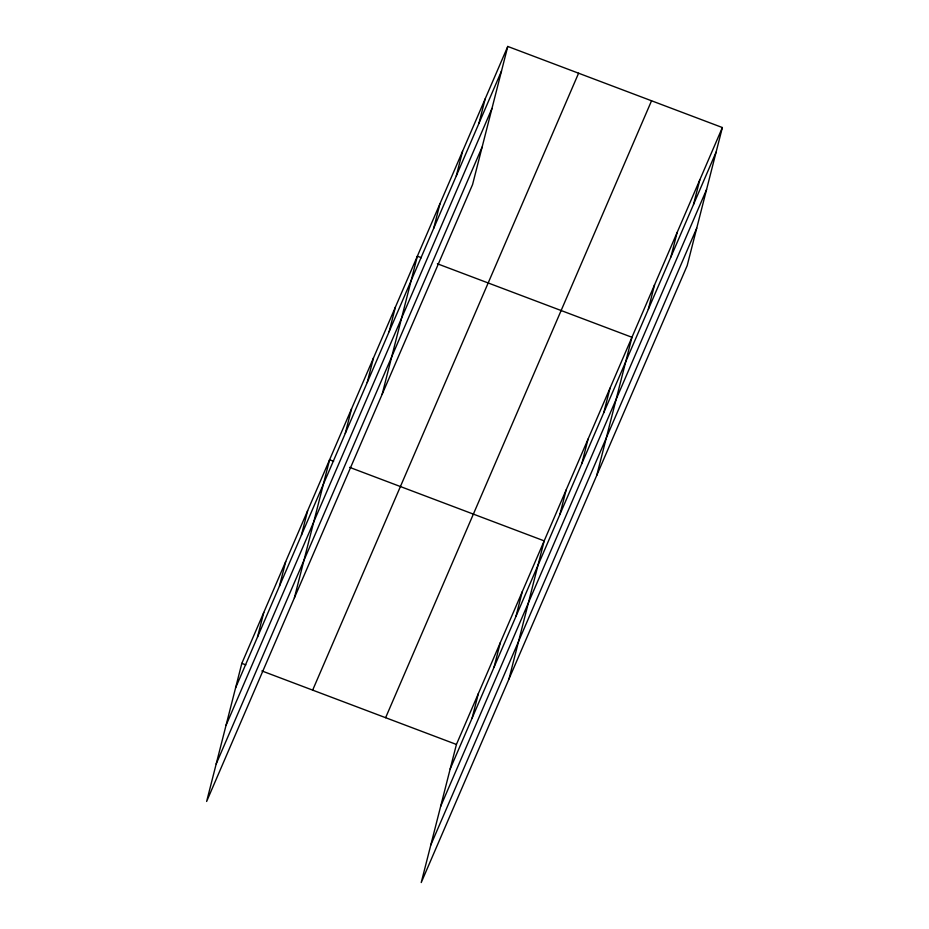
<?xml version="1.0" encoding="UTF-8"?>
<svg xmlns="http://www.w3.org/2000/svg" width="929" height="929" viewBox="0 0 929 929"><rect width="100%" height="100%" fill="white"/><g stroke="black" fill="none" stroke-linecap="round" stroke-linejoin="round"><path stroke-width="1.39" d="M507.768 46.45L241.83 663.364L206.633 801.46L472.571 184.546L507.768 46.45L722.367 127.54L687.17 265.636L421.232 882.55L456.429 744.454L722.367 127.54M257.519 637.015L263.766 612.466M279.455 586.118L285.714 561.581M301.391 535.22L307.65 510.683M294.388 597.881L329.586 459.785L333.604 461.295M345.274 433.437L351.534 408.888M367.21 382.539L373.47 357.99M389.158 331.641L395.406 307.093M382.156 394.302L417.353 256.207L421.36 257.716M433.704 228.313L439.951 203.765M456.302 175.871L462.561 151.322M478.911 123.429L485.17 98.892M472.118 718.105L478.365 693.557M494.054 667.208L500.313 642.659M515.99 616.31L522.249 591.773M508.987 678.971L544.185 540.875L349.629 467.357M559.873 514.527L566.133 489.978M581.809 463.629L588.069 439.08M603.757 412.731L610.005 388.183M596.755 475.381L631.952 337.285L437.396 263.778M648.303 309.392L654.55 284.855M670.901 256.961L677.16 232.413M693.51 204.519L699.769 179.971M235.571 687.913L501.509 70.999M226.026 725.386L491.964 108.472M216.178 763.986L482.116 147.072M312.655 690.131L578.593 73.205M385.616 717.699L651.554 100.773M450.17 769.003L716.108 152.077M440.625 806.477L706.563 189.551M430.777 845.076L696.715 228.162M241.83 663.364L245.837 664.885M261.873 670.935L456.429 744.454"/></g></svg>
